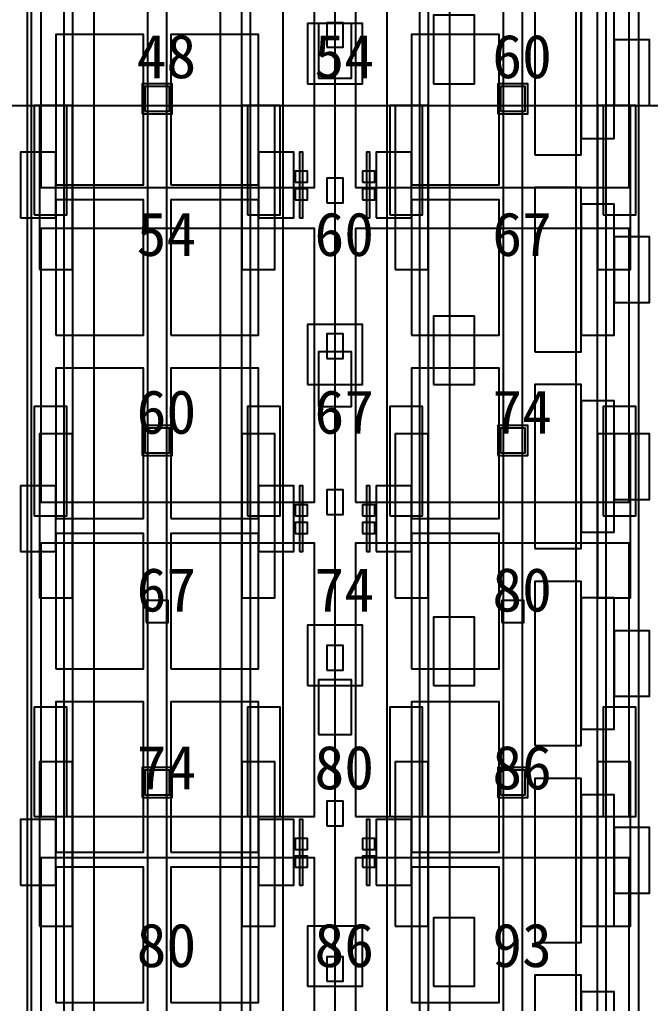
# Model space of a CAD drawing. Header units: metres. Extents: x -1640 to 1560, y -268 to 2338.
# Drawn here: x -142.28 to -119.22, y 2064.18 to 2100.14 of the extents above; entities that cross this region are included whole.
import ezdxf

# ---------------------------------------------------------------- set-up
doc = ezdxf.new("R2010")
doc.units = ezdxf.units.M
for name, color, linetype in [('1F_CHL', 4, 'Continuous'), ('1F_PUMP', 2, 'Continuous'), ('1F_SCR', 3, 'Continuous'), ('1F_STRUCT_COLUMN', 8, 'Continuous'), ('2F_CSF_LATERAL_RACK_CONCEPT', 9, 'Continuous'), ('2F_RFG', 5, 'Continuous'), ('2F_STRUCT_COLUMN', 8, 'Continuous'), ('2F_VMB', 6, 'Continuous'), ('3F_CLEANROOM_OVERHEAD_PIPE_DUCT_CONCEPT', 9, 'Continuous'), ('3F_EHS_EGRESS_DIST_M', 2, 'Continuous'), ('3F_ETCH', 2, 'Continuous'), ('3F_FOUP', 5, 'Continuous'), ('3F_OHT', 9, 'Continuous'), ('3F_OHTV', 1, 'Continuous'), ('3F_PHOTO', 1, 'Continuous'), ('3F_STRUCT_COLUMN', 8, 'Continuous'), ('3F_TBAR', 6, 'Continuous'), ('4F_FFU', 1, 'Continuous'), ('4F_STRUCT_PLENUM_TRUSS_CONCEPT', 9, 'Continuous'), ('5F_CHL', 4, 'Continuous'), ('5F_PUMP', 2, 'Continuous'), ('5F_SCR', 3, 'Continuous'), ('5F_STRUCT_COLUMN', 8, 'Continuous'), ('6F_CSF_LATERAL_RACK_CONCEPT', 9, 'Continuous'), ('6F_RFG', 5, 'Continuous'), ('6F_STRUCT_COLUMN', 8, 'Continuous'), ('6F_VMB', 6, 'Continuous'), ('7F_CLEANROOM_OVERHEAD_PIPE_DUCT_CONCEPT', 9, 'Continuous'), ('7F_EHS_EGRESS_DIST_M', 2, 'Continuous'), ('7F_ETCH', 2, 'Continuous'), ('7F_FOUP', 5, 'Continuous'), ('7F_OHT', 9, 'Continuous'), ('7F_OHTV', 1, 'Continuous'), ('7F_PHOTO', 1, 'Continuous'), ('7F_STRUCT_COLUMN', 8, 'Continuous'), ('7F_TBAR', 6, 'Continuous'), ('8F_FFU', 1, 'Continuous'), ('8F_STRUCT_PLENUM_TRUSS_CONCEPT', 9, 'Continuous'), ('UTIL_GAS.SPEC_CONCEPT', 3, 'Continuous'), ('UTIL_PCW.R_CONCEPT', 1, 'Continuous')]:
    doc.layers.add(name, color=color, linetype=linetype)

msp = doc.modelspace()

# ---------------------------------------------------------------- linework, layer by layer
at = {"layer": '1F_CHL'}
for points in [[(-127.15, 2097.8), (-125.65, 2097.8), (-125.65, 2100.3), (-127.15, 2100.3)], [(-127.15, 2086.8), (-125.65, 2086.8), (-125.65, 2089.3), (-127.15, 2089.3)], [(-127.15, 2075.8), (-125.65, 2075.8), (-125.65, 2078.3), (-127.15, 2078.3)], [(-127.15, 2064.8), (-125.65, 2064.8), (-125.65, 2067.3), (-127.15, 2067.3)]]:
    msp.add_lwpolyline(points, close=True, dxfattribs=at)
at = {"layer": '1F_PUMP'}
for points in [[(-141.75, 2093), (-140.55, 2093), (-140.55, 2097), (-141.75, 2097)], [(-133.95, 2093), (-132.75, 2093), (-132.75, 2097), (-133.95, 2097)], [(-128.75, 2093), (-127.55, 2093), (-127.55, 2097), (-128.75, 2097)], [(-120.95, 2093), (-119.75, 2093), (-119.75, 2097), (-120.95, 2097)], [(-141.75, 2082), (-140.55, 2082), (-140.55, 2086), (-141.75, 2086)], [(-133.95, 2082), (-132.75, 2082), (-132.75, 2086), (-133.95, 2086)], [(-128.75, 2082), (-127.55, 2082), (-127.55, 2086), (-128.75, 2086)], [(-120.95, 2082), (-119.75, 2082), (-119.75, 2086), (-120.95, 2086)], [(-141.75, 2071), (-140.55, 2071), (-140.55, 2075), (-141.75, 2075)], [(-133.95, 2071), (-132.75, 2071), (-132.75, 2075), (-133.95, 2075)], [(-128.75, 2071), (-127.55, 2071), (-127.55, 2075), (-128.75, 2075)], [(-120.95, 2071), (-119.75, 2071), (-119.75, 2075), (-120.95, 2075)]]:
    msp.add_lwpolyline(points, close=True, dxfattribs=at)
at = {"layer": '1F_SCR'}
for points in [[(-131.75, 2097.8), (-129.75, 2097.8), (-129.75, 2100), (-131.75, 2100)], [(-131.75, 2086.8), (-129.75, 2086.8), (-129.75, 2089), (-131.75, 2089)], [(-131.75, 2075.8), (-129.75, 2075.8), (-129.75, 2078), (-131.75, 2078)], [(-131.75, 2064.8), (-129.75, 2064.8), (-129.75, 2067), (-131.75, 2067)]]:
    msp.add_lwpolyline(points, close=True, dxfattribs=at)
at = {"layer": '1F_STRUCT_COLUMN'}
for points in [[(-137.8, 2096.7), (-136.7, 2096.7), (-136.7, 2097.8), (-137.8, 2097.8)], [(-124.8, 2096.7), (-123.7, 2096.7), (-123.7, 2097.8), (-124.8, 2097.8)], [(-137.8, 2084.2), (-136.7, 2084.2), (-136.7, 2085.3), (-137.8, 2085.3)], [(-124.8, 2084.2), (-123.7, 2084.2), (-123.7, 2085.3), (-124.8, 2085.3)], [(-137.8, 2071.7), (-136.7, 2071.7), (-136.7, 2072.8), (-137.8, 2072.8)], [(-124.8, 2071.7), (-123.7, 2071.7), (-123.7, 2072.8), (-124.8, 2072.8)]]:
    msp.add_lwpolyline(points, close=True, dxfattribs=at)
at = {"layer": '2F_CSF_LATERAL_RACK_CONCEPT'}
for points in [[(-140.35, 1970), (-139.55, 1970), (-139.55, 2113), (-140.35, 2113)], [(-134.95, 1970), (-134.15, 1970), (-134.15, 2113), (-134.95, 2113)], [(-127.35, 1970), (-126.55, 1970), (-126.55, 2113), (-127.35, 2113)], [(-121.95, 1970), (-121.15, 1970), (-121.15, 2113), (-121.95, 2113)]]:
    msp.add_lwpolyline(points, close=True, dxfattribs=at)
at = {"layer": '2F_RFG'}
for points in [[(-141.55, 2091), (-140.35, 2091), (-140.35, 2097), (-141.55, 2097)], [(-134.15, 2091), (-132.95, 2091), (-132.95, 2097), (-134.15, 2097)], [(-128.55, 2091), (-127.35, 2091), (-127.35, 2097), (-128.55, 2097)], [(-121.15, 2091), (-119.95, 2091), (-119.95, 2097), (-121.15, 2097)], [(-141.55, 2079), (-140.35, 2079), (-140.35, 2085), (-141.55, 2085)], [(-134.15, 2079), (-132.95, 2079), (-132.95, 2085), (-134.15, 2085)], [(-128.55, 2079), (-127.35, 2079), (-127.35, 2085), (-128.55, 2085)], [(-121.15, 2079), (-119.95, 2079), (-119.95, 2085), (-121.15, 2085)], [(-141.55, 2067), (-140.35, 2067), (-140.35, 2073), (-141.55, 2073)], [(-134.15, 2067), (-132.95, 2067), (-132.95, 2073), (-134.15, 2073)], [(-128.55, 2067), (-127.35, 2067), (-127.35, 2073), (-128.55, 2073)], [(-121.15, 2067), (-119.95, 2067), (-119.95, 2073), (-121.15, 2073)]]:
    msp.add_lwpolyline(points, close=True, dxfattribs=at)
at = {"layer": '2F_STRUCT_COLUMN'}
for points in [[(-137.7, 2096.8), (-136.8, 2096.8), (-136.8, 2097.7), (-137.7, 2097.7)], [(-124.7, 2096.8), (-123.8, 2096.8), (-123.8, 2097.7), (-124.7, 2097.7)], [(-137.7, 2084.3), (-136.8, 2084.3), (-136.8, 2085.2), (-137.7, 2085.2)], [(-124.7, 2084.3), (-123.8, 2084.3), (-123.8, 2085.2), (-124.7, 2085.2)], [(-137.7, 2071.8), (-136.8, 2071.8), (-136.8, 2072.7), (-137.7, 2072.7)], [(-124.7, 2071.8), (-123.8, 2071.8), (-123.8, 2072.7), (-124.7, 2072.7)]]:
    msp.add_lwpolyline(points, close=True, dxfattribs=at)
at = {"layer": '2F_VMB'}
for points in [[(-131.35, 2098), (-130.15, 2098), (-130.15, 2100), (-131.35, 2100)], [(-131.35, 2086), (-130.15, 2086), (-130.15, 2088), (-131.35, 2088)], [(-131.35, 2074), (-130.15, 2074), (-130.15, 2076), (-131.35, 2076)]]:
    msp.add_lwpolyline(points, close=True, dxfattribs=at)
at = {"layer": '3F_CLEANROOM_OVERHEAD_PIPE_DUCT_CONCEPT'}
for points in [[(-141.85, 1969), (-140.65, 1969), (-140.65, 2114), (-141.85, 2114)], [(-133.85, 1969), (-132.65, 1969), (-132.65, 2114), (-133.85, 2114)], [(-128.85, 1969), (-127.65, 1969), (-127.65, 2114), (-128.85, 2114)], [(-120.85, 1969), (-119.65, 1969), (-119.65, 2114), (-120.85, 2114)]]:
    msp.add_lwpolyline(points, close=True, dxfattribs=at)
at = {"layer": '3F_ETCH'}
for points in [[(-123.45, 2095.2), (-121.75, 2095.2), (-121.75, 2101.2), (-123.45, 2101.2)], [(-121.75, 2095.8), (-120.55, 2095.8), (-120.55, 2100.6), (-121.75, 2100.6)], [(-120.55, 2097), (-119.25, 2097), (-119.25, 2099.4), (-120.55, 2099.4)], [(-123.45, 2088), (-121.75, 2088), (-121.75, 2094), (-123.45, 2094)], [(-121.75, 2088.6), (-120.55, 2088.6), (-120.55, 2093.4), (-121.75, 2093.4)], [(-120.55, 2089.8), (-119.25, 2089.8), (-119.25, 2092.2), (-120.55, 2092.2)], [(-123.45, 2080.8), (-121.75, 2080.8), (-121.75, 2086.8), (-123.45, 2086.8)], [(-121.75, 2081.4), (-120.55, 2081.4), (-120.55, 2086.2), (-121.75, 2086.2)], [(-120.55, 2082.6), (-119.25, 2082.6), (-119.25, 2085), (-120.55, 2085)], [(-123.45, 2073.6), (-121.75, 2073.6), (-121.75, 2079.6), (-123.45, 2079.6)], [(-121.75, 2074.2), (-120.55, 2074.2), (-120.55, 2079), (-121.75, 2079)], [(-120.55, 2075.4), (-119.25, 2075.4), (-119.25, 2077.8), (-120.55, 2077.8)], [(-123.45, 2066.4), (-121.75, 2066.4), (-121.75, 2072.4), (-123.45, 2072.4)], [(-121.75, 2067), (-120.55, 2067), (-120.55, 2071.8), (-121.75, 2071.8)], [(-120.55, 2068.2), (-119.25, 2068.2), (-119.25, 2070.6), (-120.55, 2070.6)], [(-123.45, 2059.2), (-121.75, 2059.2), (-121.75, 2065.2), (-123.45, 2065.2)], [(-121.75, 2059.8), (-120.55, 2059.8), (-120.55, 2064.6), (-121.75, 2064.6)]]:
    msp.add_lwpolyline(points, close=True, dxfattribs=at)
at = {"layer": '3F_FOUP'}
for points in [[(-132.2, 2094.2), (-131.75, 2094.2), (-131.75, 2094.6), (-132.2, 2094.6)], [(-129.75, 2094.2), (-129.3, 2094.2), (-129.3, 2094.6), (-129.75, 2094.6)], [(-132.2, 2093.55), (-131.75, 2093.55), (-131.75, 2093.95), (-132.2, 2093.95)], [(-129.75, 2093.55), (-129.3, 2093.55), (-129.3, 2093.95), (-129.75, 2093.95)], [(-132.2, 2082), (-131.75, 2082), (-131.75, 2082.4), (-132.2, 2082.4)], [(-129.75, 2082), (-129.3, 2082), (-129.3, 2082.4), (-129.75, 2082.4)], [(-132.2, 2081.35), (-131.75, 2081.35), (-131.75, 2081.75), (-132.2, 2081.75)], [(-129.75, 2081.35), (-129.3, 2081.35), (-129.3, 2081.75), (-129.75, 2081.75)], [(-132.2, 2069.8), (-131.75, 2069.8), (-131.75, 2070.2), (-132.2, 2070.2)], [(-129.75, 2069.8), (-129.3, 2069.8), (-129.3, 2070.2), (-129.75, 2070.2)], [(-132.2, 2069.15), (-131.75, 2069.15), (-131.75, 2069.55), (-132.2, 2069.55)], [(-129.75, 2069.15), (-129.3, 2069.15), (-129.3, 2069.55), (-129.75, 2069.55)]]:
    msp.add_lwpolyline(points, close=True, dxfattribs=at)
at = {"layer": '3F_OHT'}
msp.add_line((-130.75, 2045.5), (-130.75, 2114), dxfattribs=at)
at = {"layer": '3F_OHTV'}
for points in [[(-131.05, 2099.13), (-130.45, 2099.13), (-130.45, 2100.03), (-131.05, 2100.03)], [(-131.05, 2093.44), (-130.45, 2093.44), (-130.45, 2094.34), (-131.05, 2094.34)], [(-131.05, 2087.75), (-130.45, 2087.75), (-130.45, 2088.65), (-131.05, 2088.65)], [(-131.05, 2082.05), (-130.45, 2082.05), (-130.45, 2082.95), (-131.05, 2082.95)], [(-131.05, 2076.36), (-130.45, 2076.36), (-130.45, 2077.26), (-131.05, 2077.26)], [(-131.05, 2070.67), (-130.45, 2070.67), (-130.45, 2071.57), (-131.05, 2071.57)], [(-131.05, 2064.98), (-130.45, 2064.98), (-130.45, 2065.88), (-131.05, 2065.88)]]:
    msp.add_lwpolyline(points, close=True, dxfattribs=at)
at = {"layer": '3F_PHOTO'}
for points in [[(-140.95, 2094.1), (-137.75, 2094.1), (-137.75, 2099.6), (-140.95, 2099.6)], [(-136.75, 2094.1), (-133.55, 2094.1), (-133.55, 2099.6), (-136.75, 2099.6)], [(-127.95, 2094.1), (-124.75, 2094.1), (-124.75, 2099.6), (-127.95, 2099.6)], [(-142.25, 2092.9), (-140.95, 2092.9), (-140.95, 2095.3), (-142.25, 2095.3)], [(-133.55, 2092.9), (-132.25, 2092.9), (-132.25, 2095.3), (-133.55, 2095.3)], [(-129.25, 2092.9), (-127.95, 2092.9), (-127.95, 2095.3), (-129.25, 2095.3)], [(-140.95, 2088.6), (-137.75, 2088.6), (-137.75, 2093.55), (-140.95, 2093.55)], [(-136.75, 2088.6), (-133.55, 2088.6), (-133.55, 2093.55), (-136.75, 2093.55)], [(-127.95, 2088.6), (-124.75, 2088.6), (-124.75, 2093.55), (-127.95, 2093.55)], [(-140.95, 2081.9), (-137.75, 2081.9), (-137.75, 2087.4), (-140.95, 2087.4)], [(-136.75, 2081.9), (-133.55, 2081.9), (-133.55, 2087.4), (-136.75, 2087.4)], [(-127.95, 2081.9), (-124.75, 2081.9), (-124.75, 2087.4), (-127.95, 2087.4)], [(-142.25, 2080.7), (-140.95, 2080.7), (-140.95, 2083.1), (-142.25, 2083.1)], [(-133.55, 2080.7), (-132.25, 2080.7), (-132.25, 2083.1), (-133.55, 2083.1)], [(-129.25, 2080.7), (-127.95, 2080.7), (-127.95, 2083.1), (-129.25, 2083.1)], [(-140.95, 2076.4), (-137.75, 2076.4), (-137.75, 2081.35), (-140.95, 2081.35)], [(-136.75, 2076.4), (-133.55, 2076.4), (-133.55, 2081.35), (-136.75, 2081.35)], [(-127.95, 2076.4), (-124.75, 2076.4), (-124.75, 2081.35), (-127.95, 2081.35)], [(-140.95, 2069.7), (-137.75, 2069.7), (-137.75, 2075.2), (-140.95, 2075.2)], [(-136.75, 2069.7), (-133.55, 2069.7), (-133.55, 2075.2), (-136.75, 2075.2)], [(-127.95, 2069.7), (-124.75, 2069.7), (-124.75, 2075.2), (-127.95, 2075.2)], [(-142.25, 2068.5), (-140.95, 2068.5), (-140.95, 2070.9), (-142.25, 2070.9)], [(-133.55, 2068.5), (-132.25, 2068.5), (-132.25, 2070.9), (-133.55, 2070.9)], [(-129.25, 2068.5), (-127.95, 2068.5), (-127.95, 2070.9), (-129.25, 2070.9)], [(-140.95, 2064.2), (-137.75, 2064.2), (-137.75, 2069.15), (-140.95, 2069.15)], [(-136.75, 2064.2), (-133.55, 2064.2), (-133.55, 2069.15), (-136.75, 2069.15)], [(-127.95, 2064.2), (-124.75, 2064.2), (-124.75, 2069.15), (-127.95, 2069.15)]]:
    msp.add_lwpolyline(points, close=True, dxfattribs=at)
at = {"layer": '3F_STRUCT_COLUMN'}
for points in [[(-137.65, 2078.1), (-136.85, 2078.1), (-136.85, 2078.9), (-137.65, 2078.9)], [(-124.65, 2078.1), (-123.85, 2078.1), (-123.85, 2078.9), (-124.65, 2078.9)]]:
    msp.add_lwpolyline(points, close=True, dxfattribs=at)
at = {"layer": '3F_TBAR'}
for points in [[(-132.05, 2092.9), (-131.93, 2092.9), (-131.93, 2095.3), (-132.05, 2095.3)], [(-129.6, 2092.9), (-129.48, 2092.9), (-129.48, 2095.3), (-129.6, 2095.3)], [(-132.05, 2080.7), (-131.93, 2080.7), (-131.93, 2083.1), (-132.05, 2083.1)], [(-129.6, 2080.7), (-129.48, 2080.7), (-129.48, 2083.1), (-129.6, 2083.1)], [(-132.05, 2068.5), (-131.93, 2068.5), (-131.93, 2070.9), (-132.05, 2070.9)], [(-129.6, 2068.5), (-129.48, 2068.5), (-129.48, 2070.9), (-129.6, 2070.9)]]:
    msp.add_lwpolyline(points, close=True, dxfattribs=at)
at = {"layer": '4F_FFU'}
for points in [[(-141.5, 2094), (-131.5, 2094), (-131.5, 2104), (-141.5, 2104)], [(-130, 2094), (-120, 2094), (-120, 2104), (-130, 2104)], [(-141.5, 2082.5), (-131.5, 2082.5), (-131.5, 2092.5), (-141.5, 2092.5)], [(-130, 2082.5), (-120, 2082.5), (-120, 2092.5), (-130, 2092.5)], [(-141.5, 2071), (-131.5, 2071), (-131.5, 2081), (-141.5, 2081)], [(-130, 2071), (-120, 2071), (-120, 2081), (-130, 2081)], [(-141.5, 2059.5), (-131.5, 2059.5), (-131.5, 2069.5), (-141.5, 2069.5)], [(-130, 2059.5), (-120, 2059.5), (-120, 2069.5), (-130, 2069.5)]]:
    msp.add_lwpolyline(points, close=True, dxfattribs=at)
at = {"layer": '4F_STRUCT_PLENUM_TRUSS_CONCEPT'}
for points in [[(-137.6, 1966), (-136.9, 1966), (-136.9, 2117), (-137.6, 2117)], [(-124.6, 1966), (-123.9, 1966), (-123.9, 2117), (-124.6, 2117)]]:
    msp.add_lwpolyline(points, close=True, dxfattribs=at)
at = {"layer": '5F_CHL'}
for points in [[(-127.15, 2097.8), (-125.65, 2097.8), (-125.65, 2100.3), (-127.15, 2100.3)], [(-127.15, 2086.8), (-125.65, 2086.8), (-125.65, 2089.3), (-127.15, 2089.3)], [(-127.15, 2075.8), (-125.65, 2075.8), (-125.65, 2078.3), (-127.15, 2078.3)], [(-127.15, 2064.8), (-125.65, 2064.8), (-125.65, 2067.3), (-127.15, 2067.3)]]:
    msp.add_lwpolyline(points, close=True, dxfattribs=at)
at = {"layer": '5F_PUMP'}
for points in [[(-141.75, 2093), (-140.55, 2093), (-140.55, 2097), (-141.75, 2097)], [(-133.95, 2093), (-132.75, 2093), (-132.75, 2097), (-133.95, 2097)], [(-128.75, 2093), (-127.55, 2093), (-127.55, 2097), (-128.75, 2097)], [(-120.95, 2093), (-119.75, 2093), (-119.75, 2097), (-120.95, 2097)], [(-141.75, 2082), (-140.55, 2082), (-140.55, 2086), (-141.75, 2086)], [(-133.95, 2082), (-132.75, 2082), (-132.75, 2086), (-133.95, 2086)], [(-128.75, 2082), (-127.55, 2082), (-127.55, 2086), (-128.75, 2086)], [(-120.95, 2082), (-119.75, 2082), (-119.75, 2086), (-120.95, 2086)], [(-141.75, 2071), (-140.55, 2071), (-140.55, 2075), (-141.75, 2075)], [(-133.95, 2071), (-132.75, 2071), (-132.75, 2075), (-133.95, 2075)], [(-128.75, 2071), (-127.55, 2071), (-127.55, 2075), (-128.75, 2075)], [(-120.95, 2071), (-119.75, 2071), (-119.75, 2075), (-120.95, 2075)]]:
    msp.add_lwpolyline(points, close=True, dxfattribs=at)
at = {"layer": '5F_SCR'}
for points in [[(-131.75, 2097.8), (-129.75, 2097.8), (-129.75, 2100), (-131.75, 2100)], [(-131.75, 2086.8), (-129.75, 2086.8), (-129.75, 2089), (-131.75, 2089)], [(-131.75, 2075.8), (-129.75, 2075.8), (-129.75, 2078), (-131.75, 2078)], [(-131.75, 2064.8), (-129.75, 2064.8), (-129.75, 2067), (-131.75, 2067)]]:
    msp.add_lwpolyline(points, close=True, dxfattribs=at)
at = {"layer": '5F_STRUCT_COLUMN'}
for points in [[(-137.8, 2096.7), (-136.7, 2096.7), (-136.7, 2097.8), (-137.8, 2097.8)], [(-124.8, 2096.7), (-123.7, 2096.7), (-123.7, 2097.8), (-124.8, 2097.8)], [(-137.8, 2084.2), (-136.7, 2084.2), (-136.7, 2085.3), (-137.8, 2085.3)], [(-124.8, 2084.2), (-123.7, 2084.2), (-123.7, 2085.3), (-124.8, 2085.3)], [(-137.8, 2071.7), (-136.7, 2071.7), (-136.7, 2072.8), (-137.8, 2072.8)], [(-124.8, 2071.7), (-123.7, 2071.7), (-123.7, 2072.8), (-124.8, 2072.8)]]:
    msp.add_lwpolyline(points, close=True, dxfattribs=at)
at = {"layer": '6F_CSF_LATERAL_RACK_CONCEPT'}
for points in [[(-140.35, 1970), (-139.55, 1970), (-139.55, 2113), (-140.35, 2113)], [(-134.95, 1970), (-134.15, 1970), (-134.15, 2113), (-134.95, 2113)], [(-127.35, 1970), (-126.55, 1970), (-126.55, 2113), (-127.35, 2113)], [(-121.95, 1970), (-121.15, 1970), (-121.15, 2113), (-121.95, 2113)]]:
    msp.add_lwpolyline(points, close=True, dxfattribs=at)
at = {"layer": '6F_RFG'}
for points in [[(-141.55, 2091), (-140.35, 2091), (-140.35, 2097), (-141.55, 2097)], [(-134.15, 2091), (-132.95, 2091), (-132.95, 2097), (-134.15, 2097)], [(-128.55, 2091), (-127.35, 2091), (-127.35, 2097), (-128.55, 2097)], [(-121.15, 2091), (-119.95, 2091), (-119.95, 2097), (-121.15, 2097)], [(-141.55, 2079), (-140.35, 2079), (-140.35, 2085), (-141.55, 2085)], [(-134.15, 2079), (-132.95, 2079), (-132.95, 2085), (-134.15, 2085)], [(-128.55, 2079), (-127.35, 2079), (-127.35, 2085), (-128.55, 2085)], [(-121.15, 2079), (-119.95, 2079), (-119.95, 2085), (-121.15, 2085)], [(-141.55, 2067), (-140.35, 2067), (-140.35, 2073), (-141.55, 2073)], [(-134.15, 2067), (-132.95, 2067), (-132.95, 2073), (-134.15, 2073)], [(-128.55, 2067), (-127.35, 2067), (-127.35, 2073), (-128.55, 2073)], [(-121.15, 2067), (-119.95, 2067), (-119.95, 2073), (-121.15, 2073)]]:
    msp.add_lwpolyline(points, close=True, dxfattribs=at)
at = {"layer": '6F_STRUCT_COLUMN'}
for points in [[(-137.7, 2096.8), (-136.8, 2096.8), (-136.8, 2097.7), (-137.7, 2097.7)], [(-124.7, 2096.8), (-123.8, 2096.8), (-123.8, 2097.7), (-124.7, 2097.7)], [(-137.7, 2084.3), (-136.8, 2084.3), (-136.8, 2085.2), (-137.7, 2085.2)], [(-124.7, 2084.3), (-123.8, 2084.3), (-123.8, 2085.2), (-124.7, 2085.2)], [(-137.7, 2071.8), (-136.8, 2071.8), (-136.8, 2072.7), (-137.7, 2072.7)], [(-124.7, 2071.8), (-123.8, 2071.8), (-123.8, 2072.7), (-124.7, 2072.7)]]:
    msp.add_lwpolyline(points, close=True, dxfattribs=at)
at = {"layer": '6F_VMB'}
for points in [[(-131.35, 2098), (-130.15, 2098), (-130.15, 2100), (-131.35, 2100)], [(-131.35, 2086), (-130.15, 2086), (-130.15, 2088), (-131.35, 2088)], [(-131.35, 2074), (-130.15, 2074), (-130.15, 2076), (-131.35, 2076)]]:
    msp.add_lwpolyline(points, close=True, dxfattribs=at)
at = {"layer": '7F_CLEANROOM_OVERHEAD_PIPE_DUCT_CONCEPT'}
for points in [[(-141.85, 1969), (-140.65, 1969), (-140.65, 2114), (-141.85, 2114)], [(-133.85, 1969), (-132.65, 1969), (-132.65, 2114), (-133.85, 2114)], [(-128.85, 1969), (-127.65, 1969), (-127.65, 2114), (-128.85, 2114)], [(-120.85, 1969), (-119.65, 1969), (-119.65, 2114), (-120.85, 2114)]]:
    msp.add_lwpolyline(points, close=True, dxfattribs=at)
at = {"layer": '7F_ETCH'}
for points in [[(-123.45, 2095.2), (-121.75, 2095.2), (-121.75, 2101.2), (-123.45, 2101.2)], [(-121.75, 2095.8), (-120.55, 2095.8), (-120.55, 2100.6), (-121.75, 2100.6)], [(-120.55, 2097), (-119.25, 2097), (-119.25, 2099.4), (-120.55, 2099.4)], [(-123.45, 2088), (-121.75, 2088), (-121.75, 2094), (-123.45, 2094)], [(-121.75, 2088.6), (-120.55, 2088.6), (-120.55, 2093.4), (-121.75, 2093.4)], [(-120.55, 2089.8), (-119.25, 2089.8), (-119.25, 2092.2), (-120.55, 2092.2)], [(-123.45, 2080.8), (-121.75, 2080.8), (-121.75, 2086.8), (-123.45, 2086.8)], [(-121.75, 2081.4), (-120.55, 2081.4), (-120.55, 2086.2), (-121.75, 2086.2)], [(-120.55, 2082.6), (-119.25, 2082.6), (-119.25, 2085), (-120.55, 2085)], [(-123.45, 2073.6), (-121.75, 2073.6), (-121.75, 2079.6), (-123.45, 2079.6)], [(-121.75, 2074.2), (-120.55, 2074.2), (-120.55, 2079), (-121.75, 2079)], [(-120.55, 2075.4), (-119.25, 2075.4), (-119.25, 2077.8), (-120.55, 2077.8)], [(-123.45, 2066.4), (-121.75, 2066.4), (-121.75, 2072.4), (-123.45, 2072.4)], [(-121.75, 2067), (-120.55, 2067), (-120.55, 2071.8), (-121.75, 2071.8)], [(-120.55, 2068.2), (-119.25, 2068.2), (-119.25, 2070.6), (-120.55, 2070.6)], [(-123.45, 2059.2), (-121.75, 2059.2), (-121.75, 2065.2), (-123.45, 2065.2)], [(-121.75, 2059.8), (-120.55, 2059.8), (-120.55, 2064.6), (-121.75, 2064.6)]]:
    msp.add_lwpolyline(points, close=True, dxfattribs=at)
at = {"layer": '7F_FOUP'}
for points in [[(-132.2, 2094.2), (-131.75, 2094.2), (-131.75, 2094.6), (-132.2, 2094.6)], [(-129.75, 2094.2), (-129.3, 2094.2), (-129.3, 2094.6), (-129.75, 2094.6)], [(-132.2, 2093.55), (-131.75, 2093.55), (-131.75, 2093.95), (-132.2, 2093.95)], [(-129.75, 2093.55), (-129.3, 2093.55), (-129.3, 2093.95), (-129.75, 2093.95)], [(-132.2, 2082), (-131.75, 2082), (-131.75, 2082.4), (-132.2, 2082.4)], [(-129.75, 2082), (-129.3, 2082), (-129.3, 2082.4), (-129.75, 2082.4)], [(-132.2, 2081.35), (-131.75, 2081.35), (-131.75, 2081.75), (-132.2, 2081.75)], [(-129.75, 2081.35), (-129.3, 2081.35), (-129.3, 2081.75), (-129.75, 2081.75)], [(-132.2, 2069.8), (-131.75, 2069.8), (-131.75, 2070.2), (-132.2, 2070.2)], [(-129.75, 2069.8), (-129.3, 2069.8), (-129.3, 2070.2), (-129.75, 2070.2)], [(-132.2, 2069.15), (-131.75, 2069.15), (-131.75, 2069.55), (-132.2, 2069.55)], [(-129.75, 2069.15), (-129.3, 2069.15), (-129.3, 2069.55), (-129.75, 2069.55)]]:
    msp.add_lwpolyline(points, close=True, dxfattribs=at)
at = {"layer": '7F_OHT'}
msp.add_line((-130.75, 2045.5), (-130.75, 2114), dxfattribs=at)
at = {"layer": '7F_OHTV'}
for points in [[(-131.05, 2099.13), (-130.45, 2099.13), (-130.45, 2100.03), (-131.05, 2100.03)], [(-131.05, 2093.44), (-130.45, 2093.44), (-130.45, 2094.34), (-131.05, 2094.34)], [(-131.05, 2087.75), (-130.45, 2087.75), (-130.45, 2088.65), (-131.05, 2088.65)], [(-131.05, 2082.05), (-130.45, 2082.05), (-130.45, 2082.95), (-131.05, 2082.95)], [(-131.05, 2076.36), (-130.45, 2076.36), (-130.45, 2077.26), (-131.05, 2077.26)], [(-131.05, 2070.67), (-130.45, 2070.67), (-130.45, 2071.57), (-131.05, 2071.57)], [(-131.05, 2064.98), (-130.45, 2064.98), (-130.45, 2065.88), (-131.05, 2065.88)]]:
    msp.add_lwpolyline(points, close=True, dxfattribs=at)
at = {"layer": '7F_PHOTO'}
for points in [[(-140.95, 2094.1), (-137.75, 2094.1), (-137.75, 2099.6), (-140.95, 2099.6)], [(-136.75, 2094.1), (-133.55, 2094.1), (-133.55, 2099.6), (-136.75, 2099.6)], [(-127.95, 2094.1), (-124.75, 2094.1), (-124.75, 2099.6), (-127.95, 2099.6)], [(-142.25, 2092.9), (-140.95, 2092.9), (-140.95, 2095.3), (-142.25, 2095.3)], [(-133.55, 2092.9), (-132.25, 2092.9), (-132.25, 2095.3), (-133.55, 2095.3)], [(-129.25, 2092.9), (-127.95, 2092.9), (-127.95, 2095.3), (-129.25, 2095.3)], [(-140.95, 2088.6), (-137.75, 2088.6), (-137.75, 2093.55), (-140.95, 2093.55)], [(-136.75, 2088.6), (-133.55, 2088.6), (-133.55, 2093.55), (-136.75, 2093.55)], [(-127.95, 2088.6), (-124.75, 2088.6), (-124.75, 2093.55), (-127.95, 2093.55)], [(-140.95, 2081.9), (-137.75, 2081.9), (-137.75, 2087.4), (-140.95, 2087.4)], [(-136.75, 2081.9), (-133.55, 2081.9), (-133.55, 2087.4), (-136.75, 2087.4)], [(-127.95, 2081.9), (-124.75, 2081.9), (-124.75, 2087.4), (-127.95, 2087.4)], [(-142.25, 2080.7), (-140.95, 2080.7), (-140.95, 2083.1), (-142.25, 2083.1)], [(-133.55, 2080.7), (-132.25, 2080.7), (-132.25, 2083.1), (-133.55, 2083.1)], [(-129.25, 2080.7), (-127.95, 2080.7), (-127.95, 2083.1), (-129.25, 2083.1)], [(-140.95, 2076.4), (-137.75, 2076.4), (-137.75, 2081.35), (-140.95, 2081.35)], [(-136.75, 2076.4), (-133.55, 2076.4), (-133.55, 2081.35), (-136.75, 2081.35)], [(-127.95, 2076.4), (-124.75, 2076.4), (-124.75, 2081.35), (-127.95, 2081.35)], [(-140.95, 2069.7), (-137.75, 2069.7), (-137.75, 2075.2), (-140.95, 2075.2)], [(-136.75, 2069.7), (-133.55, 2069.7), (-133.55, 2075.2), (-136.75, 2075.2)], [(-127.95, 2069.7), (-124.75, 2069.7), (-124.75, 2075.2), (-127.95, 2075.2)], [(-142.25, 2068.5), (-140.95, 2068.5), (-140.95, 2070.9), (-142.25, 2070.9)], [(-133.55, 2068.5), (-132.25, 2068.5), (-132.25, 2070.9), (-133.55, 2070.9)], [(-129.25, 2068.5), (-127.95, 2068.5), (-127.95, 2070.9), (-129.25, 2070.9)], [(-140.95, 2064.2), (-137.75, 2064.2), (-137.75, 2069.15), (-140.95, 2069.15)], [(-136.75, 2064.2), (-133.55, 2064.2), (-133.55, 2069.15), (-136.75, 2069.15)], [(-127.95, 2064.2), (-124.75, 2064.2), (-124.75, 2069.15), (-127.95, 2069.15)]]:
    msp.add_lwpolyline(points, close=True, dxfattribs=at)
at = {"layer": '7F_STRUCT_COLUMN'}
for points in [[(-137.65, 2078.1), (-136.85, 2078.1), (-136.85, 2078.9), (-137.65, 2078.9)], [(-124.65, 2078.1), (-123.85, 2078.1), (-123.85, 2078.9), (-124.65, 2078.9)]]:
    msp.add_lwpolyline(points, close=True, dxfattribs=at)
at = {"layer": '7F_TBAR'}
for points in [[(-132.05, 2092.9), (-131.93, 2092.9), (-131.93, 2095.3), (-132.05, 2095.3)], [(-129.6, 2092.9), (-129.48, 2092.9), (-129.48, 2095.3), (-129.6, 2095.3)], [(-132.05, 2080.7), (-131.93, 2080.7), (-131.93, 2083.1), (-132.05, 2083.1)], [(-129.6, 2080.7), (-129.48, 2080.7), (-129.48, 2083.1), (-129.6, 2083.1)], [(-132.05, 2068.5), (-131.93, 2068.5), (-131.93, 2070.9), (-132.05, 2070.9)], [(-129.6, 2068.5), (-129.48, 2068.5), (-129.48, 2070.9), (-129.6, 2070.9)]]:
    msp.add_lwpolyline(points, close=True, dxfattribs=at)
at = {"layer": '8F_FFU'}
for points in [[(-141.5, 2094), (-131.5, 2094), (-131.5, 2104), (-141.5, 2104)], [(-130, 2094), (-120, 2094), (-120, 2104), (-130, 2104)], [(-141.5, 2082.5), (-131.5, 2082.5), (-131.5, 2092.5), (-141.5, 2092.5)], [(-130, 2082.5), (-120, 2082.5), (-120, 2092.5), (-130, 2092.5)], [(-141.5, 2071), (-131.5, 2071), (-131.5, 2081), (-141.5, 2081)], [(-130, 2071), (-120, 2071), (-120, 2081), (-130, 2081)], [(-141.5, 2059.5), (-131.5, 2059.5), (-131.5, 2069.5), (-141.5, 2069.5)], [(-130, 2059.5), (-120, 2059.5), (-120, 2069.5), (-130, 2069.5)]]:
    msp.add_lwpolyline(points, close=True, dxfattribs=at)
at = {"layer": '8F_STRUCT_PLENUM_TRUSS_CONCEPT'}
for points in [[(-137.6, 1966), (-136.9, 1966), (-136.9, 2117), (-137.6, 2117)], [(-124.6, 1966), (-123.9, 1966), (-123.9, 2117), (-124.6, 2117)]]:
    msp.add_lwpolyline(points, close=True, dxfattribs=at)
at = {"layer": 'UTIL_GAS.SPEC_CONCEPT'}
msp.add_line((-466.3, 2097), (-2.7, 2097), dxfattribs=at)
msp.add_line((-466.3, 2097), (-2.7, 2097), dxfattribs=at)
at = {"layer": 'UTIL_PCW.R_CONCEPT'}
msp.add_line((-141.995, 1971.78), (-141.995, 2111.23), dxfattribs=at)
msp.add_line((-141.995, 1971.78), (-141.995, 2111.23), dxfattribs=at)

# ---------------------------------------------------------------- texts
at = {"layer": '3F_EHS_EGRESS_DIST_M'}
for s, p in [('48', (-138, 2098)), ('54', (-131.5, 2098)), ('60', (-125, 2098)), ('54', (-138, 2091.5)), ('60', (-131.5, 2091.5)), ('67', (-125, 2091.5)), ('60', (-138, 2085)), ('67', (-131.5, 2085)), ('74', (-125, 2085)), ('67', (-138, 2078.5)), ('74', (-131.5, 2078.5)), ('80', (-125, 2078.5)), ('74', (-138, 2072)), ('80', (-131.5, 2072)), ('86', (-125, 2072)), ('80', (-138, 2065.5)), ('86', (-131.5, 2065.5)), ('93', (-125, 2065.5))]:
    msp.add_text(s, height=1.6, dxfattribs=at).set_placement(p)
at = {"layer": '7F_EHS_EGRESS_DIST_M'}
for s, p in [('48', (-138, 2098)), ('54', (-131.5, 2098)), ('60', (-125, 2098)), ('54', (-138, 2091.5)), ('60', (-131.5, 2091.5)), ('67', (-125, 2091.5)), ('60', (-138, 2085)), ('67', (-131.5, 2085)), ('74', (-125, 2085)), ('67', (-138, 2078.5)), ('74', (-131.5, 2078.5)), ('80', (-125, 2078.5)), ('74', (-138, 2072)), ('80', (-131.5, 2072)), ('86', (-125, 2072)), ('80', (-138, 2065.5)), ('86', (-131.5, 2065.5)), ('93', (-125, 2065.5))]:
    msp.add_text(s, height=1.6, dxfattribs=at).set_placement(p)

doc.saveas('drawing.dxf')
